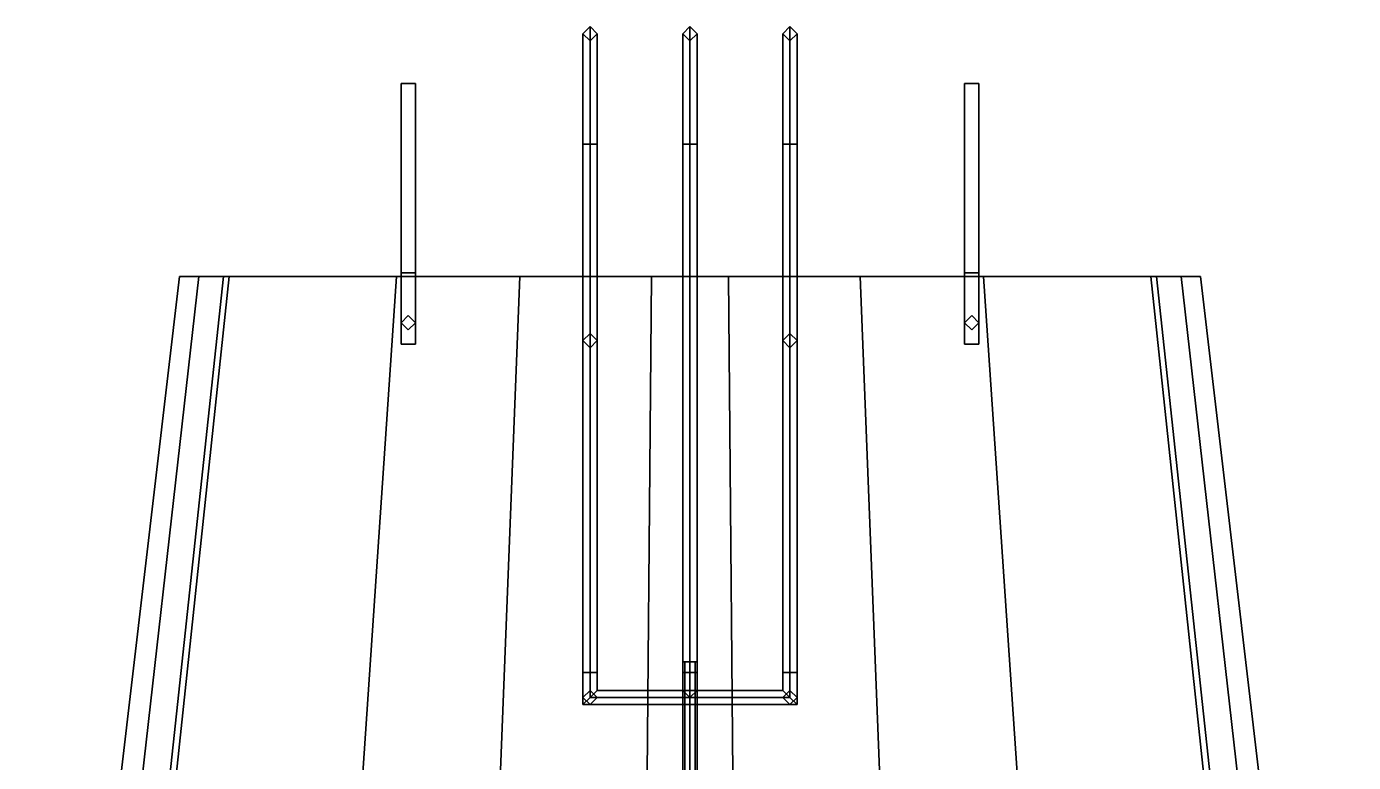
# Model space of a CAD drawing. Header units: millimetres. Extents: x -2.3 to 2.3, y -9.1 to 13.5.
# Drawn here: x -1.86 to 1.86, y 7.768 to 9.83 of the extents above; entities that cross this region are included whole.
import ezdxf

# ---------------------------------------------------------------- set-up
doc = ezdxf.new("R2010")
doc.units = ezdxf.units.MM
doc.layers.add('gun', color=1, linetype='Continuous')
doc.layers.add('superstructure', color=3, linetype='Continuous')

msp = doc.modelspace()

# ---------------------------------------------------------------- linework, layer by layer
for points in [[(-0.81, 9.67, -0.34), (-0.81, 9.67, -1.09), (-0.81, 9.140000000000002, -1.09), (-0.81, 9.140000000000002, -0.25)], [(-0.77, 9.67, -0.34), (-0.77, 9.67, -1.09), (-0.81, 9.67, -1.09), (-0.81, 9.67, -0.34)], [(-0.81, 9.140000000000002, -1.09), (-0.81, 9.67, -1.09), (-0.77, 9.67, -1.09), (-0.77, 9.140000000000002, -1.09)], [(-0.77, 9.140000000000002, -0.25), (-0.77, 9.67, -0.34), (-0.81, 9.67, -0.34), (-0.81, 9.140000000000002, -0.25)], [(-0.77, 9.140000000000002, -1.09), (-0.77, 9.67, -1.09), (-0.77, 9.67, -0.34), (-0.77, 9.140000000000002, -0.25)], [(0.81, 9.67, -0.34), (0.81, 9.67, -1.09), (0.77, 9.67, -1.09), (0.77, 9.67, -0.34)], [(0.77, 9.67, -0.34), (0.77, 9.67, -1.09), (0.77, 9.140000000000002, -1.09), (0.77, 9.140000000000002, -0.25)], [(0.77, 9.140000000000002, -1.09), (0.77, 9.67, -1.09), (0.81, 9.67, -1.09), (0.81, 9.140000000000002, -1.09)], [(0.81, 9.140000000000002, -0.25), (0.81, 9.67, -0.34), (0.77, 9.67, -0.34), (0.77, 9.140000000000002, -0.25)], [(0.81, 9.140000000000002, -1.09), (0.81, 9.67, -1.09), (0.81, 9.67, -0.34), (0.81, 9.140000000000002, -0.25)], [(-0.8230439999999982, 9.129999999999999, 1.286112), (-1.430711999999998, 9.129999999999999, 1.216884), (-1.859999999999998, 5.479999999999998, 1.27), (-1.069999999999999, 5.479999999999998, 1.36)], [(-1.430711999999998, 9.129999999999999, 1.216884), (-1.376867999999997, 9.129999999999999, 1.032276), (-1.789999999999998, 5.479999999999998, 1.03), (-1.859999999999998, 5.479999999999998, 1.27)], [(-1.376867999999997, 9.129999999999999, 1.032276), (-1.307639999999997, 9.129999999999999, 0.05768800000000007), (-1.699999999999998, 5.479999999999998, 0.1400000000000003), (-1.789999999999998, 5.479999999999998, 1.03)], [(-1.307639999999997, 9.129999999999999, 0.05768800000000007), (-1.292255999999998, 9.129999999999999, -0.2653759999999999), (-1.679999999999999, 5.479999999999998, -0.2799999999999999), (-1.699999999999998, 5.479999999999998, 0.1400000000000003)], [(-1.292255999999998, 9.129999999999999, -0.2653759999999999), (-0.4769039999999988, 9.129999999999999, -0.3346039999999998), (-0.6199999999999999, 5.479999999999998, -0.3699999999999998), (-1.679999999999999, 5.479999999999998, -0.2799999999999999)], [(1.430712000000002, 9.129999999999999, 1.216884), (1.376868000000002, 9.129999999999999, 1.032276), (-1.376867999999997, 9.129999999999999, 1.032276), (-1.430711999999998, 9.129999999999999, 1.216884)], [(0.8230440000000022, 9.129999999999999, 1.286112), (1.430712000000002, 9.129999999999999, 1.216884), (-1.430711999999998, 9.129999999999999, 1.216884), (-0.8230439999999982, 9.129999999999999, 1.286112)], [(1.376868000000001, 9.129999999999999, 1.032276), (1.307640000000001, 9.129999999999999, 0.05768800000000007), (-1.307639999999997, 9.129999999999999, 0.05768800000000007), (-1.376867999999998, 9.129999999999999, 1.032276)], [(1.307640000000001, 9.129999999999999, 0.05768800000000007), (1.292256000000002, 9.129999999999999, -0.2653759999999999), (-1.292255999999998, 9.129999999999999, -0.2653759999999999), (-1.307639999999997, 9.129999999999999, 0.05768800000000007)], [(1.292256000000002, 9.129999999999999, -0.2653759999999999), (0.4769040000000028, 9.129999999999999, -0.3346039999999998), (-0.4769039999999988, 9.129999999999999, -0.3346039999999998), (-1.292255999999998, 9.129999999999999, -0.2653759999999999)], [(-1.069999999999999, 5.479999999999998, 1.36), (1.070000000000001, 5.479999999999998, 1.36), (0.8230440000000022, 9.129999999999999, 1.286112), (-0.8230439999999982, 9.129999999999999, 1.286112)], [(-0.81, 9.140000000000002, -0.25), (-0.81, 9.140000000000002, -0.6900000000000001), (-0.77, 9.140000000000002, -0.6900000000000001), (-0.77, 9.140000000000002, -0.25)], [(-0.81, 9.14, -0.6900000000000001), (-0.81, 9.14, -0.9500000000000001), (-0.81, 8.94, -0.74), (-0.81, 8.94, -0.6900000000000001)], [(-0.77, 8.94, -0.6900000000000001), (-0.77, 9.14, -0.6900000000000001), (-0.81, 9.14, -0.6900000000000001), (-0.81, 8.94, -0.6900000000000001)], [(-0.81, 8.94, -0.74), (-0.81, 9.14, -0.9500000000000001), (-0.77, 9.14, -0.9500000000000001), (-0.77, 8.94, -0.74)], [(-0.81, 9.140000000000002, -0.9500000000000001), (-0.81, 9.140000000000002, -1.09), (-0.77, 9.140000000000002, -1.09), (-0.77, 9.140000000000002, -0.9500000000000001)], [(-0.77, 8.94, -0.74), (-0.77, 9.14, -0.9500000000000001), (-0.77, 9.14, -0.6900000000000001), (-0.77, 8.94, -0.6900000000000001)], [(-0.4769039999999988, 9.129999999999999, -0.3346039999999998), (-0.1076879999999984, 9.129999999999999, -0.373064), (-0.1399999999999995, 5.479999999999998, -0.42), (-0.6199999999999999, 5.479999999999998, -0.3699999999999998)], [(0.4769040000000027, 9.129999999999999, -0.3346039999999998), (0.1076880000000025, 9.129999999999999, -0.373064), (-0.1076879999999984, 9.129999999999999, -0.373064), (-0.4769039999999992, 9.129999999999999, -0.3346039999999998)], [(4.670779279840331e-15, 5.479999999999998, -0.4600000000000001), (-0.1399999999999995, 5.479999999999998, -0.42), (-0.1076879999999984, 9.129999999999999, -0.373064), (-7.207191224031797e-16, 9.129999999999999, -0.4038320000000001)], [(0.1076880000000025, 9.129999999999999, -0.373064), (-7.080181710014679e-16, 9.129999999999999, -0.4038320000000001), (-7.080181710014679e-16, 9.129999999999999, -0.4038320000000001), (-0.1076879999999989, 9.129999999999999, -0.373064)], [(-7.207191224031797e-16, 9.129999999999999, -0.4038320000000001), (0.1076880000000024, 9.129999999999999, -0.373064), (0.1400000000000017, 5.479999999999998, -0.42), (4.670779279840331e-15, 5.479999999999998, -0.4600000000000001)], [(0.6200000000000021, 5.479999999999998, -0.3699999999999998), (0.1400000000000017, 5.479999999999998, -0.42), (0.1076880000000024, 9.129999999999999, -0.373064), (0.4769040000000028, 9.129999999999999, -0.3346039999999998)], [(1.680000000000001, 5.479999999999998, -0.2799999999999999), (0.6200000000000021, 5.479999999999998, -0.3699999999999998), (0.4769040000000028, 9.129999999999999, -0.3346039999999998), (1.292256000000002, 9.129999999999999, -0.2653759999999999)], [(0.77, 9.140000000000002, -0.9500000000000001), (0.77, 9.140000000000002, -1.09), (0.81, 9.140000000000002, -1.09), (0.81, 9.140000000000002, -0.9500000000000001)], [(0.77, 9.140000000000002, -0.25), (0.77, 9.140000000000002, -0.6900000000000001), (0.81, 9.140000000000002, -0.6900000000000001), (0.81, 9.140000000000002, -0.25)], [(0.77, 9.14, -0.6900000000000001), (0.77, 9.14, -0.9500000000000001), (0.77, 8.94, -0.74), (0.77, 8.94, -0.6900000000000001)], [(0.77, 8.94, -0.74), (0.77, 9.14, -0.9500000000000001), (0.81, 9.14, -0.9500000000000001), (0.81, 8.94, -0.74)], [(0.81, 8.94, -0.6900000000000001), (0.81, 9.14, -0.6900000000000001), (0.77, 9.14, -0.6900000000000001), (0.77, 8.94, -0.6900000000000001)], [(0.81, 8.94, -0.74), (0.81, 9.14, -0.9500000000000001), (0.81, 9.14, -0.6900000000000001), (0.81, 8.94, -0.6900000000000001)], [(1.070000000000001, 5.479999999999998, 1.36), (1.860000000000001, 5.479999999999998, 1.27), (1.430712000000002, 9.129999999999999, 1.216884), (0.8230440000000022, 9.129999999999999, 1.286112)], [(1.7, 5.479999999999998, 0.1400000000000001), (1.680000000000001, 5.479999999999998, -0.2799999999999999), (1.292256000000002, 9.129999999999999, -0.2653759999999999), (1.307640000000001, 9.129999999999999, 0.05768800000000007)], [(1.79, 5.479999999999998, 1.03), (1.7, 5.479999999999998, 0.1400000000000001), (1.307640000000001, 9.129999999999999, 0.05768800000000007), (1.376868000000001, 9.129999999999999, 1.032276)], [(1.860000000000001, 5.479999999999998, 1.27), (1.79, 5.479999999999998, 1.03), (1.376868000000001, 9.129999999999999, 1.032276), (1.430712000000002, 9.129999999999999, 1.216884)], [(-0.79, 9.02, -0.6900000000000001), (-0.81, 9, -0.6900000000000001), (-0.81, 9, -0.28), (-0.79, 9.02, -0.28)], [(-0.77, 9, -0.6900000000000001), (-0.79, 9.02, -0.6900000000000001), (-0.79, 9.02, -0.28), (-0.77, 9, -0.28)], [(0.79, 9.02, -0.6900000000000001), (0.77, 9, -0.6900000000000001), (0.77, 9, -0.28), (0.79, 9.02, -0.28)], [(0.81, 9, -0.6900000000000001), (0.79, 9.02, -0.6900000000000001), (0.79, 9.02, -0.28), (0.81, 9, -0.28)], [(-0.81, 9, -0.6900000000000001), (-0.79, 8.98, -0.6900000000000001), (-0.79, 8.98, -0.28), (-0.81, 9, -0.28)], [(-0.79, 8.98, -0.6900000000000001), (-0.77, 9, -0.6900000000000001), (-0.77, 9, -0.28), (-0.79, 8.98, -0.28)], [(0.77, 9, -0.6900000000000001), (0.79, 8.98, -0.6900000000000001), (0.79, 8.98, -0.28), (0.77, 9, -0.28)], [(0.79, 8.98, -0.6900000000000001), (0.81, 9, -0.6900000000000001), (0.81, 9, -0.28), (0.79, 8.98, -0.28)], [(-0.81, 8.94, -0.6900000000000001), (-0.81, 8.94, -0.74), (-0.77, 8.94, -0.74), (-0.77, 8.94, -0.6900000000000001)], [(0.77, 8.94, -0.6900000000000001), (0.77, 8.94, -0.74), (0.81, 8.94, -0.74), (0.81, 8.94, -0.6900000000000001)]]:
    msp.add_3dface(points)
at = {"layer": 'gun'}
for points in [[(-0.02, 8.05000001682466, 2.639999995346705), (-0.01414213562373095, 8.05000001682466, 2.625857859722974), (-0.01414213562373095, 7.37000001682466, 2.625857859722974), (-0.02, 7.37000001682466, 2.639999995346705)], [(-0.01414213562373095, 8.05000001682466, 2.654142130970437), (-0.02, 8.05000001682466, 2.639999995346705), (-0.02, 7.37000001682466, 2.639999995346705), (-0.01414213562373095, 7.37000001682466, 2.654142130970437)], [(0.02, 8.05000001682466, 2.639999995346705), (-0.01414213562373095, 8.05000001682466, 2.625857859722974), (-0.02, 8.05000001682466, 2.639999995346705), (0.01414213562373095, 8.05000001682466, 2.654142130970437)], [(0.01414213562373095, 8.05000001682466, 2.654142130970437), (-0.02, 8.05000001682466, 2.639999995346705), (-0.01414213562373095, 8.05000001682466, 2.654142130970437), (1.734723475976807e-18, 8.05000001682466, 2.659999995346706)], [(-0.01414213562373095, 8.05000001682466, 2.625857859722974), (-3.673819061467132e-18, 8.05000001682466, 2.619999995346705), (-3.673819061467132e-18, 7.37000001682466, 2.619999995346705), (-0.01414213562373095, 7.37000001682466, 2.625857859722974)], [(1.224606353822377e-18, 8.05000001682466, 2.659999995346706), (-0.01414213562373095, 8.05000001682466, 2.654142130970437), (-0.01414213562373095, 7.37000001682466, 2.654142130970437), (1.224606353822377e-18, 7.37000001682466, 2.659999995346706)], [(0.01414213562373095, 8.05000001682466, 2.625857859722974), (-3.469446951953614e-18, 8.05000001682466, 2.619999995346705), (-0.01414213562373095, 8.05000001682466, 2.625857859722974), (0.01999999999999999, 8.05000001682466, 2.639999995346705)], [(-3.673819061467132e-18, 8.05000001682466, 2.619999995346705), (0.01414213562373095, 8.05000001682466, 2.625857859722974), (0.01414213562373095, 7.37000001682466, 2.625857859722974), (-3.673819061467132e-18, 7.37000001682466, 2.619999995346705)], [(0.01414213562373095, 8.05000001682466, 2.654142130970437), (1.224606353822377e-18, 8.05000001682466, 2.659999995346706), (1.224606353822377e-18, 7.37000001682466, 2.659999995346706), (0.01414213562373095, 7.37000001682466, 2.654142130970437)], [(0.01414213562373095, 8.05000001682466, 2.625857859722974), (0.02, 8.05000001682466, 2.639999995346705), (0.02, 7.37000001682466, 2.639999995346705), (0.01414213562373095, 7.37000001682466, 2.625857859722974)], [(0.02, 8.05000001682466, 2.639999995346705), (0.01414213562373095, 8.05000001682466, 2.654142130970437), (0.01414213562373095, 7.37000001682466, 2.654142130970437), (0.02, 7.37000001682466, 2.639999995346705)]]:
    msp.add_3dface(points, dxfattribs=at)
at = {"layer": 'superstructure'}
for points in [[(-0.3, 9.81, 1.384242424242424), (-0.28, 9.83, 1.4), (-0.28, 9.83, 1.31), (-0.3, 9.81, 1.32)], [(-0.3, 9.5, 1.450000000000001), (-0.28, 9.5, 1.470000000000001), (-0.28, 9.83, 1.4), (-0.3, 9.81, 1.384242424242424)], [(-0.3, 9.81, 1.320000000000001), (-0.28, 9.83, 1.31), (-0.28, 9.13, 0.58), (-0.3, 9.13, 0.6)], [(-0.28, 9.83, 1.4), (-0.26, 9.81, 1.384242424242424), (-0.26, 9.81, 1.32), (-0.28, 9.83, 1.31)], [(-0.28, 9.5, 1.470000000000001), (-0.26, 9.5, 1.450000000000001), (-0.26, 9.81, 1.384242424242424), (-0.28, 9.83, 1.4)], [(-0.28, 9.83, 1.31), (-0.26, 9.81, 1.320000000000001), (-0.26, 9.13, 0.6), (-0.28, 9.13, 0.58)], [(-0.02000000000000002, 9.5, 1.450000000000001), (0, 9.5, 1.470000000000001), (0, 9.83, 1.4), (-0.02000000000000002, 9.81, 1.384242424242424)], [(-0.02000000000000002, 9.81, 1.384242424242424), (0, 9.83, 1.4), (0, 9.83, 1.31), (-0.02000000000000002, 9.81, 1.32)], [(-0.02000000000000002, 9.81, 1.320000000000001), (0, 9.83, 1.31), (0, 9.13, 0.58), (-0.02000000000000002, 9.13, 0.6)], [(0, 9.5, 1.470000000000001), (0.02000000000000002, 9.5, 1.450000000000001), (0.02000000000000002, 9.81, 1.384242424242424), (0, 9.83, 1.4)], [(0, 9.83, 1.4), (0.02000000000000002, 9.81, 1.384242424242424), (0.02000000000000002, 9.81, 1.32), (0, 9.83, 1.31)], [(0, 9.83, 1.31), (0.02000000000000002, 9.81, 1.320000000000001), (0.02000000000000002, 9.13, 0.6), (0, 9.13, 0.58)], [(0.26, 9.5, 1.450000000000001), (0.28, 9.5, 1.470000000000001), (0.28, 9.83, 1.4), (0.26, 9.81, 1.384242424242424)], [(0.26, 9.81, 1.384242424242424), (0.28, 9.83, 1.4), (0.28, 9.83, 1.31), (0.26, 9.81, 1.32)], [(0.26, 9.81, 1.320000000000001), (0.28, 9.83, 1.31), (0.28, 9.13, 0.58), (0.26, 9.13, 0.6)], [(0.28, 9.5, 1.470000000000001), (0.3, 9.5, 1.450000000000001), (0.3, 9.81, 1.384242424242424), (0.28, 9.83, 1.4)], [(0.28, 9.83, 1.4), (0.3, 9.81, 1.384242424242424), (0.3, 9.81, 1.32), (0.28, 9.83, 1.31)], [(0.28, 9.83, 1.31), (0.3, 9.81, 1.320000000000001), (0.3, 9.13, 0.6), (0.28, 9.13, 0.58)], [(-0.28, 9.790000000000001, 1.368484848484849), (-0.3, 9.81, 1.384242424242424), (-0.3, 9.81, 1.32), (-0.28, 9.790000000000001, 1.33)], [(-0.28, 9.5, 1.430000000000002), (-0.3, 9.5, 1.450000000000001), (-0.3, 9.81, 1.384242424242424), (-0.28, 9.790000000000001, 1.368484848484849)], [(-0.28, 9.790000000000001, 1.33), (-0.3, 9.81, 1.320000000000001), (-0.3, 9.13, 0.6), (-0.28, 9.13, 0.62)], [(-0.26, 9.81, 1.384242424242424), (-0.28, 9.790000000000001, 1.368484848484849), (-0.28, 9.790000000000001, 1.33), (-0.26, 9.81, 1.32)], [(-0.26, 9.5, 1.450000000000001), (-0.28, 9.5, 1.430000000000002), (-0.28, 9.790000000000001, 1.368484848484849), (-0.26, 9.81, 1.384242424242424)], [(-0.26, 9.81, 1.320000000000001), (-0.28, 9.790000000000001, 1.33), (-0.28, 9.13, 0.62), (-0.26, 9.13, 0.6)], [(0, 9.5, 1.430000000000002), (-0.02000000000000002, 9.5, 1.450000000000001), (-0.02000000000000002, 9.81, 1.384242424242424), (0, 9.790000000000001, 1.368484848484849)], [(0, 9.790000000000001, 1.368484848484849), (-0.02000000000000002, 9.81, 1.384242424242424), (-0.02000000000000002, 9.81, 1.32), (0, 9.790000000000001, 1.33)], [(0, 9.790000000000001, 1.33), (-0.02000000000000002, 9.81, 1.320000000000001), (-0.02000000000000002, 9.13, 0.6), (0, 9.13, 0.62)], [(0.02000000000000002, 9.5, 1.450000000000001), (0, 9.5, 1.430000000000002), (0, 9.790000000000001, 1.368484848484849), (0.02000000000000002, 9.81, 1.384242424242424)], [(0.02000000000000002, 9.81, 1.384242424242424), (0, 9.790000000000001, 1.368484848484849), (0, 9.790000000000001, 1.33), (0.02000000000000002, 9.81, 1.32)], [(0.02000000000000002, 9.81, 1.320000000000001), (0, 9.790000000000001, 1.33), (0, 9.13, 0.62), (0.02000000000000002, 9.13, 0.6)], [(0.28, 9.5, 1.430000000000002), (0.26, 9.5, 1.450000000000001), (0.26, 9.81, 1.384242424242424), (0.28, 9.790000000000001, 1.368484848484849)], [(0.28, 9.790000000000001, 1.368484848484849), (0.26, 9.81, 1.384242424242424), (0.26, 9.81, 1.32), (0.28, 9.790000000000001, 1.33)], [(0.28, 9.790000000000001, 1.33), (0.26, 9.81, 1.320000000000001), (0.26, 9.13, 0.6), (0.28, 9.13, 0.62)], [(0.3, 9.5, 1.450000000000001), (0.28, 9.5, 1.430000000000002), (0.28, 9.790000000000001, 1.368484848484849), (0.3, 9.81, 1.384242424242424)], [(0.3, 9.81, 1.384242424242424), (0.28, 9.790000000000001, 1.368484848484849), (0.28, 9.790000000000001, 1.33), (0.3, 9.81, 1.32)], [(0.3, 9.81, 1.320000000000001), (0.28, 9.790000000000001, 1.33), (0.28, 9.13, 0.62), (0.3, 9.13, 0.6)], [(-0.28, 8.02, 1.630000000000002), (-0.3, 8.02, 1.650000000000001), (-0.3, 9.5, 1.45), (-0.28, 9.5, 1.43)], [(-0.3, 8.02, 1.650000000000001), (-0.28, 8.02, 1.670000000000001), (-0.28, 9.5, 1.47), (-0.3, 9.5, 1.45)], [(-0.26, 8.02, 1.650000000000001), (-0.28, 8.02, 1.630000000000002), (-0.28, 9.5, 1.43), (-0.26, 9.5, 1.45)], [(-0.28, 8.02, 1.670000000000001), (-0.26, 8.02, 1.650000000000001), (-0.26, 9.5, 1.45), (-0.28, 9.5, 1.47)], [(0, 8.02, 1.630000000000002), (-0.02000000000000002, 8.02, 1.650000000000001), (-0.02000000000000002, 9.5, 1.45), (0, 9.5, 1.43)], [(-0.02000000000000002, 8.02, 1.650000000000001), (0, 8.02, 1.670000000000001), (0, 9.5, 1.47), (-0.02000000000000002, 9.5, 1.45)], [(0.02000000000000002, 8.02, 1.650000000000001), (0, 8.02, 1.630000000000002), (0, 9.5, 1.43), (0.02000000000000002, 9.5, 1.45)], [(0, 8.02, 1.670000000000001), (0.02000000000000002, 8.02, 1.650000000000001), (0.02000000000000002, 9.5, 1.45), (0, 9.5, 1.47)], [(0.28, 8.02, 1.630000000000002), (0.26, 8.02, 1.650000000000001), (0.26, 9.5, 1.45), (0.28, 9.5, 1.43)], [(0.26, 8.02, 1.650000000000001), (0.28, 8.02, 1.670000000000001), (0.28, 9.5, 1.47), (0.26, 9.5, 1.45)], [(0.3, 8.02, 1.650000000000001), (0.28, 8.02, 1.630000000000002), (0.28, 9.5, 1.43), (0.3, 9.5, 1.45)], [(0.28, 8.02, 1.670000000000001), (0.3, 8.02, 1.650000000000001), (0.3, 9.5, 1.45), (0.28, 9.5, 1.47)], [(-0.28, 8.97, 1.28), (-0.3, 8.950000000000001, 1.28), (-0.3, 8.950000000000001, 1.524324324324325), (-0.28, 8.97, 1.501621621621622)], [(-0.26, 8.950000000000001, 1.28), (-0.28, 8.97, 1.28), (-0.28, 8.97, 1.501621621621622), (-0.26, 8.950000000000001, 1.524324324324325)], [(0.28, 8.97, 1.28), (0.26, 8.950000000000001, 1.28), (0.26, 8.950000000000001, 1.524324324324325), (0.28, 8.97, 1.501621621621622)], [(0.3, 8.950000000000001, 1.28), (0.28, 8.97, 1.28), (0.28, 8.97, 1.501621621621622), (0.3, 8.950000000000001, 1.524324324324325)], [(-0.3, 8.950000000000001, 1.28), (-0.28, 8.930000000000001, 1.28), (-0.28, 8.930000000000001, 1.507027027027027), (-0.3, 8.950000000000001, 1.524324324324325)], [(-0.28, 8.930000000000001, 1.28), (-0.26, 8.950000000000001, 1.28), (-0.26, 8.950000000000001, 1.524324324324325), (-0.28, 8.930000000000001, 1.507027027027027)], [(0.26, 8.950000000000001, 1.28), (0.28, 8.930000000000001, 1.28), (0.28, 8.930000000000001, 1.507027027027027), (0.26, 8.950000000000001, 1.524324324324325)], [(0.28, 8.930000000000001, 1.28), (0.3, 8.950000000000001, 1.28), (0.3, 8.950000000000001, 1.524324324324325), (0.28, 8.930000000000001, 1.507027027027027)], [(-0.28, 7.95, 1.630000000000002), (-0.3, 7.930000000000001, 1.650000000000001), (-0.3, 8.02, 1.650000000000001), (-0.28, 8.02, 1.630000000000002)], [(-0.3, 7.930000000000001, 1.650000000000001), (-0.28, 7.95, 1.670000000000001), (-0.28, 8.02, 1.670000000000001), (-0.3, 8.02, 1.650000000000001)], [(-0.26, 7.97, 1.650000000000001), (-0.28, 7.95, 1.630000000000002), (-0.28, 8.02, 1.630000000000002), (-0.26, 8.02, 1.650000000000001)], [(-0.28, 7.95, 1.670000000000001), (-0.26, 7.97, 1.650000000000001), (-0.26, 8.02, 1.650000000000001), (-0.28, 8.02, 1.670000000000001)], [(0, 7.95, 1.630000000000002), (-0.02000000000000002, 7.97, 1.650000000000001), (-0.02000000000000002, 8.02, 1.650000000000001), (0, 8.02, 1.630000000000002)], [(-0.02000000000000002, 7.97, 1.650000000000001), (0, 7.95, 1.670000000000001), (0, 8.02, 1.670000000000001), (-0.02000000000000002, 8.02, 1.650000000000001)], [(0.02000000000000002, 7.97, 1.650000000000001), (0, 7.95, 1.630000000000002), (0, 8.02, 1.630000000000002), (0.02000000000000002, 8.02, 1.650000000000001)], [(0, 7.95, 1.670000000000001), (0.02000000000000002, 7.97, 1.650000000000001), (0.02000000000000002, 8.02, 1.650000000000001), (0, 8.02, 1.670000000000001)], [(0.28, 7.95, 1.630000000000002), (0.26, 7.97, 1.650000000000001), (0.26, 8.02, 1.650000000000001), (0.28, 8.02, 1.630000000000002)], [(0.26, 7.97, 1.650000000000001), (0.28, 7.95, 1.670000000000001), (0.28, 8.02, 1.670000000000001), (0.26, 8.02, 1.650000000000001)], [(0.3, 7.93, 1.650000000000001), (0.28, 7.95, 1.630000000000002), (0.28, 8.02, 1.630000000000002), (0.3, 8.02, 1.650000000000001)], [(0.28, 7.95, 1.670000000000001), (0.3, 7.93, 1.650000000000001), (0.3, 8.02, 1.650000000000001), (0.28, 8.02, 1.670000000000001)], [(-0.28, 7.97, 1.3), (-0.3, 7.95, 1.3), (-0.3, 7.95, 1.65), (-0.28, 7.97, 1.63)], [(-0.26, 7.95, 1.3), (-0.28, 7.97, 1.3), (-0.28, 7.97, 1.63), (-0.26, 7.95, 1.65)], [(0.26, 7.970000000000001, 1.650000000000001), (0.28, 7.95, 1.630000000000002), (-0.28, 7.95, 1.630000000000002), (-0.26, 7.970000000000001, 1.650000000000001)], [(0.28, 7.95, 1.670000000000001), (0.26, 7.970000000000001, 1.650000000000001), (-0.26, 7.970000000000001, 1.650000000000001), (-0.28, 7.95, 1.670000000000001)], [(0.28, 7.97, 1.3), (0.26, 7.95, 1.3), (0.26, 7.95, 1.65), (0.28, 7.97, 1.63)], [(0.3, 7.95, 1.3), (0.28, 7.97, 1.3), (0.28, 7.97, 1.63), (0.3, 7.95, 1.65)], [(-0.3, 7.95, 1.3), (-0.28, 7.930000000000001, 1.31), (-0.28, 7.930000000000001, 1.65), (-0.3, 7.95, 1.65)], [(0.28, 7.95, 1.630000000000002), (0.3, 7.930000000000001, 1.650000000000001), (-0.3, 7.930000000000001, 1.650000000000001), (-0.28, 7.95, 1.630000000000002)], [(0.3, 7.930000000000001, 1.650000000000001), (0.28, 7.95, 1.670000000000001), (-0.28, 7.95, 1.670000000000001), (-0.3, 7.930000000000001, 1.650000000000001)], [(-0.28, 7.930000000000001, 1.31), (-0.26, 7.95, 1.3), (-0.26, 7.95, 1.65), (-0.28, 7.930000000000001, 1.65)], [(0.26, 7.95, 1.3), (0.28, 7.930000000000001, 1.31), (0.28, 7.930000000000001, 1.65), (0.26, 7.95, 1.65)], [(0.28, 7.930000000000001, 1.31), (0.3, 7.95, 1.3), (0.3, 7.95, 1.65), (0.28, 7.930000000000001, 1.65)]]:
    msp.add_3dface(points, dxfattribs=at)

doc.saveas('drawing.dxf')
